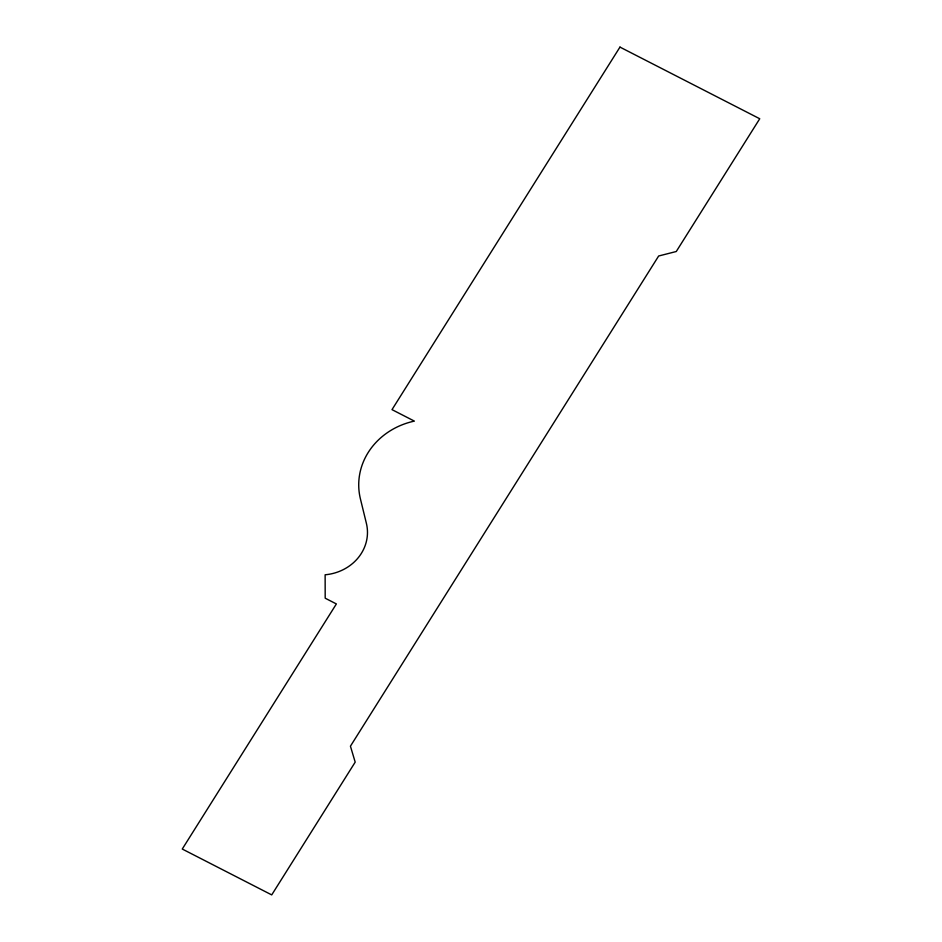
<?xml version="1.0" encoding="UTF-8"?>
<svg xmlns="http://www.w3.org/2000/svg" width="942" height="942" viewBox="0 0 942 942"><rect width="100%" height="100%" fill="white"/><g stroke="black" fill="none" stroke-linecap="round" stroke-linejoin="round"><path stroke-width="1.41" d="M619.966 47.1L392.002 409.64L414.374 421.109A71.427 64.845 -2.9 0 0 360.409 498.86L366.379 523.305A46.441 42.154 -2.9 0 1 325.131 574.785L325.19 598.205L336.376 603.94L182.265 849.036L271.72 894.9L355.193 762.137L350.436 746.194L658.658 256L676.262 251.514L759.735 118.751L619.966 47.1"/></g></svg>
